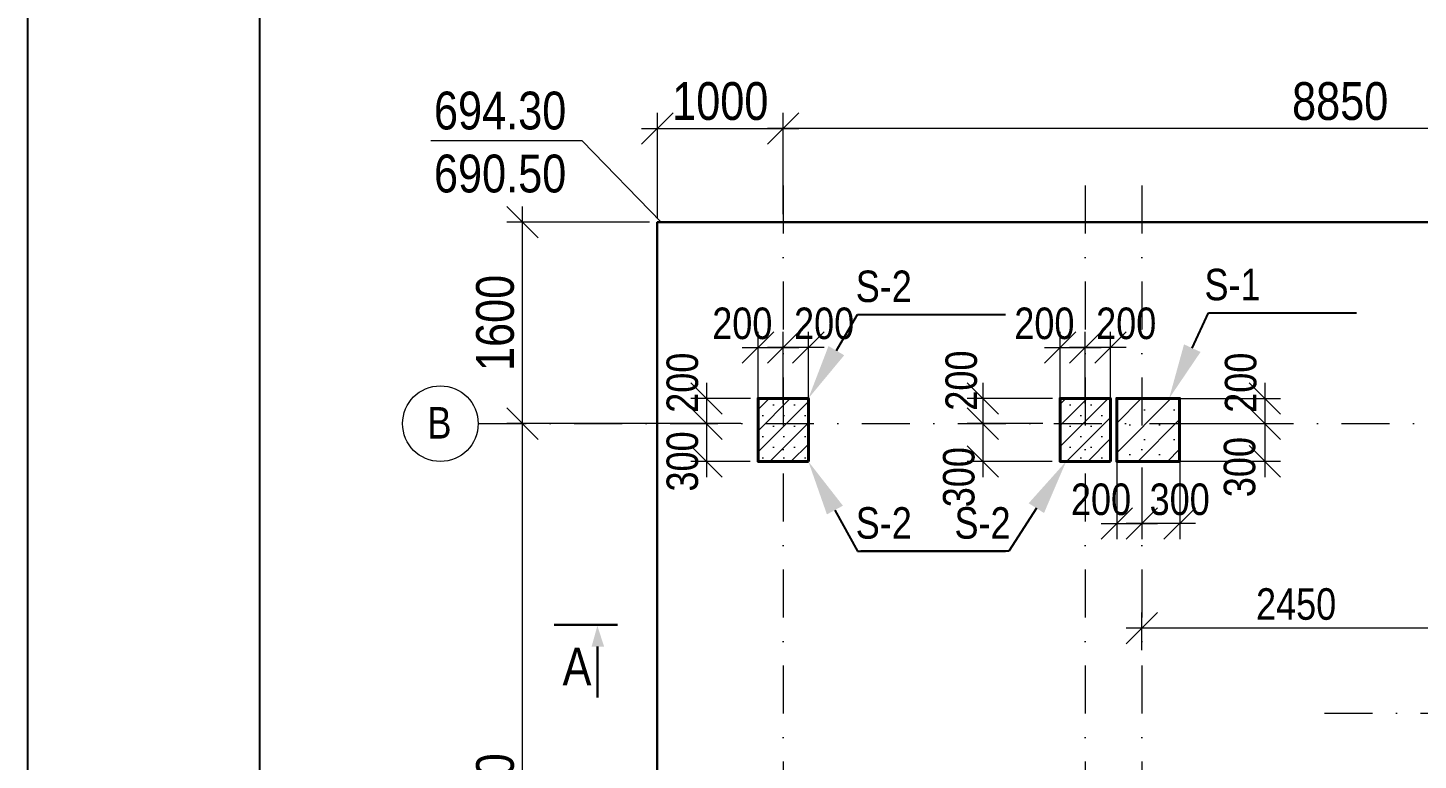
# Model space of a CAD drawing. Header units: millimetres. Extents: x -149347 to 251215, y -2929184 to -2541447.
# Drawn here: x -80363 to -69316, y -2563480 to -2557663 of the extents above; entities that cross this region are included whole.
import ezdxf
from ezdxf import colors
from ezdxf.entities.mleader import LeaderData, LeaderLine
from ezdxf.math import Vec2, Vec3

# ---------------------------------------------------------------- set-up
doc = ezdxf.new("R2010")
doc.units = ezdxf.units.MM
doc.linetypes.add('DASHDOTX2', pattern=[50.8, 25.4, -12.7, 0, -12.7])
for name, color, linetype, lineweight in [('kesik_Pen_No__1', 7, 'Continuous', 13), ('Калонлар', 2, 'Continuous', 40), ('Х - диварлар.', 31, 'Continuous', 25)]:
    doc.layers.add(name, color=color, linetype=linetype, lineweight=lineweight)
doc.styles.add('style1', font='A3TI(LA).TTF', dxfattribs={"height": 400})
doc.styles.add('style6', font='ARIALN.TTF', dxfattribs={"height": 300})
doc.dimstyles.new('DIM_100', dxfattribs={"dimscale": 100, "dimtxt": 250, "dimasz": 2.5, "dimexe": 1.25, "dimexo": 0.625, "dimtad": 1, "dimdec": 0, "dimtxsty": 'style1', "dimblk": 'OBLIQUE', "dimcen": 2.5, "dimdle": 1.25, "dimclrd": 251, "dimclre": 251, "dimaunit": 1, "dimadec": 3, "dimazin": 0, "dimtfac": 1, "dimtdec": 0, "dimtmove": 1, "dimatfit": 3, "dimfxl": 1.25, "dimlwd": 5, "dimlwe": 5, "dimarcsym": 0})
pattern_1 = [(45, (-636659.3, -4062.64), (-84.189901, 84.189901), []), (45, (-636575.11, -4062.64), (-84.189901, 84.189901), [0, -119.0625])]

# ---------------------------------------------------------------- blocks, each defined once
blk = doc.blocks.new('mekteb')
at = {"color": 0, "lineweight": 25}
blk.add_line((99643, -1849866), (99643, -1821466), dxfattribs=at)
at = {"color": 0, "lineweight": 25, "ltscale": 15}
blk.add_line((101643, -1849366), (101643, -1821966), dxfattribs=at)
blk = doc.blocks.new('_Oblique')
at = {"color": 0, "linetype": 'ByBlock', "lineweight": -2}
blk.add_line((-0.5, -0.5), (0.5, 0.5), dxfattribs=at)
blk = doc.blocks.new('*D131')
at = {"color": 251, "linetype": 'ByBlock', "lineweight": 5, "ltscale": 50, "transparency": 16777216}
blk.add_line((-70535, -2560482), (-70535, -2560932), dxfattribs=at)
at = {"color": 251, "lineweight": 5, "ltscale": 50, "transparency": 16777216}
for p, q in [((-71449, -2560607), (-70410, -2560607)), ((-71374, -2560807), (-70410, -2560807))]:
    blk.add_line(p, q, dxfattribs=at)
at = {"layer": 'Defpoints', "color": 0, "lineweight": 15, "ltscale": 50, "transparency": 16777216}
for p in [(-71511, -2560607), (-71436, -2560807), (-70535, -2560807)]:
    blk.add_point(p, dxfattribs=at)
at = {"color": 251, "lineweight": 5, "ltscale": 50, "transparency": 16777216, "xscale": 250, "yscale": 250, "zscale": 250}
for p, rotation in [((-70535, -2560607), 90), ((-70535, -2560807), 270)]:
    blk.add_blockref('_Oblique', p, dxfattribs=dict(at, rotation=rotation))
at = {"color": 0, "lineweight": 15, "ltscale": 50, "transparency": 16777216, "insert": (-70725, -2560482), "char_height": 300, "attachment_point": 5, "rotation": 90, "style": 'style6'}
blk.add_mtext('{\\H0.83333x;200}', dxfattribs=at)
blk = doc.blocks.new('*D132')
at = {"color": 251, "linetype": 'ByBlock', "lineweight": 5, "ltscale": 50, "transparency": 16777216}
blk.add_line((-70535, -2560682), (-70535, -2561231), dxfattribs=at)
at = {"color": 251, "lineweight": 5, "ltscale": 50, "transparency": 16777216}
for p, q in [((-71371, -2560807), (-70410, -2560807)), ((-71399, -2561106), (-70410, -2561106))]:
    blk.add_line(p, q, dxfattribs=at)
at = {"layer": 'Defpoints', "color": 0, "lineweight": 15, "ltscale": 50, "transparency": 16777216}
for p in [(-71433, -2560807), (-71461, -2561106), (-70535, -2561106)]:
    blk.add_point(p, dxfattribs=at)
at = {"color": 251, "lineweight": 5, "ltscale": 50, "transparency": 16777216, "xscale": 250, "yscale": 250, "zscale": 250}
for p, rotation in [((-70535, -2560807), 90), ((-70535, -2561106), 270)]:
    blk.add_blockref('_Oblique', p, dxfattribs=dict(at, rotation=rotation))
at = {"color": 0, "lineweight": 15, "ltscale": 50, "transparency": 16777216, "insert": (-70734, -2561152), "char_height": 300, "attachment_point": 5, "rotation": 90, "style": 'style6'}
blk.add_mtext('{\\H0.83333x;300}', dxfattribs=at)
blk = doc.blocks.new('*D133')
at = {"color": 251, "lineweight": 5, "ltscale": 50, "transparency": 16777216}
for p, q in [((-71711, -2561017), (-71711, -2561725)), ((-71511, -2561154), (-71511, -2561725))]:
    blk.add_line(p, q, dxfattribs=at)
at = {"color": 251, "linetype": 'ByBlock', "lineweight": 5, "ltscale": 50, "transparency": 16777216}
blk.add_line((-71836, -2561600), (-71386, -2561600), dxfattribs=at)
at = {"layer": 'Defpoints', "color": 0, "lineweight": 15, "ltscale": 50, "transparency": 16777216}
for p in [(-71711, -2560955), (-71511, -2561091), (-71511, -2561600)]:
    blk.add_point(p, dxfattribs=at)
at = {"color": 251, "lineweight": 5, "ltscale": 50, "transparency": 16777216, "xscale": 250, "yscale": 250, "zscale": 250, "rotation": 180}
blk.add_blockref('_Oblique', (-71711, -2561600), dxfattribs=at)
at = {"color": 251, "lineweight": 5, "ltscale": 50, "transparency": 16777216, "xscale": 250, "yscale": 250, "zscale": 250}
blk.add_blockref('_Oblique', (-71511, -2561600), dxfattribs=at)
at = {"color": 0, "lineweight": 15, "ltscale": 50, "transparency": 16777216, "insert": (-71836, -2561409), "char_height": 300, "attachment_point": 5, "style": 'style6'}
blk.add_mtext('{\\H0.83333x;200}', dxfattribs=at)
blk = doc.blocks.new('*D134')
at = {"color": 251, "lineweight": 5, "ltscale": 50, "transparency": 16777216}
for p, q in [((-71211, -2561017), (-71211, -2561725)), ((-71511, -2561154), (-71511, -2561725))]:
    blk.add_line(p, q, dxfattribs=at)
at = {"color": 251, "linetype": 'ByBlock', "lineweight": 5, "ltscale": 50, "transparency": 16777216}
blk.add_line((-71086, -2561600), (-71636, -2561600), dxfattribs=at)
at = {"layer": 'Defpoints', "color": 0, "lineweight": 15, "ltscale": 50, "transparency": 16777216}
for p in [(-71211, -2560955), (-71511, -2561091), (-71511, -2561600)]:
    blk.add_point(p, dxfattribs=at)
at = {"color": 251, "lineweight": 5, "ltscale": 50, "transparency": 16777216, "xscale": 250, "yscale": 250, "zscale": 250, "rotation": 180}
blk.add_blockref('_Oblique', (-71511, -2561600), dxfattribs=at)
at = {"color": 251, "lineweight": 5, "ltscale": 50, "transparency": 16777216, "xscale": 250, "yscale": 250, "zscale": 250}
blk.add_blockref('_Oblique', (-71211, -2561600), dxfattribs=at)
at = {"color": 0, "lineweight": 15, "ltscale": 50, "transparency": 16777216, "insert": (-71211, -2561409), "char_height": 300, "attachment_point": 5, "style": 'style6'}
blk.add_mtext('{\\H0.83333x;300}', dxfattribs=at)
blk = doc.blocks.new('*D141')
at = {"color": 251, "lineweight": 5, "ltscale": 50, "transparency": 16777216}
for p, q in [((-71511, -2562607), (-71511, -2562306)), ((-69061, -2562685), (-69061, -2562306))]:
    blk.add_line(p, q, dxfattribs=at)
at = {"color": 251, "linetype": 'ByBlock', "lineweight": 5, "ltscale": 50, "transparency": 16777216}
blk.add_line((-68936, -2562431), (-71636, -2562431), dxfattribs=at)
at = {"layer": 'Defpoints', "color": 0, "lineweight": 15, "ltscale": 50, "transparency": 16777216}
for p in [(-71511, -2562431), (-71511, -2562670), (-69061, -2562748)]:
    blk.add_point(p, dxfattribs=at)
at = {"color": 251, "lineweight": 5, "ltscale": 50, "transparency": 16777216, "xscale": 250, "yscale": 250, "zscale": 250, "rotation": 180}
blk.add_blockref('_Oblique', (-71511, -2562431), dxfattribs=at)
at = {"color": 251, "lineweight": 5, "ltscale": 50, "transparency": 16777216, "xscale": 250, "yscale": 250, "zscale": 250}
blk.add_blockref('_Oblique', (-69061, -2562431), dxfattribs=at)
at = {"color": 0, "lineweight": 15, "ltscale": 50, "transparency": 16777216, "insert": (-70286, -2562241), "char_height": 300, "attachment_point": 5, "style": 'style6'}
blk.add_mtext('{\\H0.83333x;2450}', dxfattribs=at)
blk = doc.blocks.new('*D106')
at = {"color": 251, "linetype": 'ByBlock', "lineweight": 5, "ltscale": 50, "transparency": 16777216}
blk.add_line((-72775, -2560482), (-72775, -2560932), dxfattribs=at)
at = {"color": 251, "lineweight": 5, "ltscale": 50, "transparency": 16777216}
for p, q in [((-72222, -2560607), (-72900, -2560607)), ((-72297, -2560807), (-72900, -2560807))]:
    blk.add_line(p, q, dxfattribs=at)
at = {"layer": 'Defpoints', "color": 0, "lineweight": 15, "ltscale": 50, "transparency": 16777216}
for p in [(-72159, -2560607), (-72775, -2560807), (-72235, -2560807)]:
    blk.add_point(p, dxfattribs=at)
at = {"color": 251, "lineweight": 5, "ltscale": 50, "transparency": 16777216, "xscale": 250, "yscale": 250, "zscale": 250}
for p, rotation in [((-72775, -2560607), 90), ((-72775, -2560807), 270)]:
    blk.add_blockref('_Oblique', p, dxfattribs=dict(at, rotation=rotation))
at = {"color": 0, "lineweight": 15, "ltscale": 50, "transparency": 16777216, "insert": (-72945, -2560465), "char_height": 300, "attachment_point": 5, "rotation": 90, "style": 'style6'}
blk.add_mtext('{\\H0.83333x;200}', dxfattribs=at)
blk = doc.blocks.new('*D107')
at = {"color": 251, "linetype": 'ByBlock', "lineweight": 5, "ltscale": 50, "transparency": 16777216}
blk.add_line((-72775, -2560682), (-72775, -2561232), dxfattribs=at)
at = {"color": 251, "lineweight": 5, "ltscale": 50, "transparency": 16777216}
for p, q in [((-72300, -2560807), (-72900, -2560807)), ((-72224, -2561107), (-72900, -2561107))]:
    blk.add_line(p, q, dxfattribs=at)
at = {"layer": 'Defpoints', "color": 0, "lineweight": 15, "ltscale": 50, "transparency": 16777216}
for p in [(-72237, -2560807), (-72775, -2561107), (-72161, -2561107)]:
    blk.add_point(p, dxfattribs=at)
at = {"color": 251, "lineweight": 5, "ltscale": 50, "transparency": 16777216, "xscale": 250, "yscale": 250, "zscale": 250}
for p, rotation in [((-72775, -2560807), 90), ((-72775, -2561107), 270)]:
    blk.add_blockref('_Oblique', p, dxfattribs=dict(at, rotation=rotation))
at = {"color": 0, "lineweight": 15, "ltscale": 50, "transparency": 16777216, "insert": (-72965, -2561232), "char_height": 300, "attachment_point": 5, "rotation": 90, "style": 'style6'}
blk.add_mtext('{\\H0.83333x;300}', dxfattribs=at)
blk = doc.blocks.new('*D108')
at = {"color": 251, "lineweight": 5, "ltscale": 50, "transparency": 16777216}
for p, q in [((-72161, -2560784), (-72161, -2560077)), ((-71961, -2560648), (-71961, -2560077))]:
    blk.add_line(p, q, dxfattribs=at)
at = {"color": 251, "linetype": 'ByBlock', "lineweight": 5, "ltscale": 50, "transparency": 16777216}
blk.add_line((-72286, -2560202), (-71836, -2560202), dxfattribs=at)
at = {"layer": 'Defpoints', "color": 0, "lineweight": 15, "ltscale": 50, "transparency": 16777216}
for p in [(-71961, -2560202), (-71961, -2560710), (-72161, -2560847)]:
    blk.add_point(p, dxfattribs=at)
at = {"color": 251, "lineweight": 5, "ltscale": 50, "transparency": 16777216, "xscale": 250, "yscale": 250, "zscale": 250, "rotation": 180}
blk.add_blockref('_Oblique', (-72161, -2560202), dxfattribs=at)
at = {"color": 251, "lineweight": 5, "ltscale": 50, "transparency": 16777216, "xscale": 250, "yscale": 250, "zscale": 250}
blk.add_blockref('_Oblique', (-71961, -2560202), dxfattribs=at)
at = {"color": 0, "lineweight": 15, "ltscale": 50, "transparency": 16777216, "insert": (-72286, -2560012), "char_height": 300, "attachment_point": 5, "style": 'style6'}
blk.add_mtext('{\\H0.83333x;200}', dxfattribs=at)
blk = doc.blocks.new('*D111')
at = {"color": 251, "lineweight": 5, "ltscale": 50, "transparency": 16777216}
for p, q in [((-71961, -2560648), (-71961, -2560077)), ((-71761, -2560784), (-71761, -2560077))]:
    blk.add_line(p, q, dxfattribs=at)
at = {"color": 251, "linetype": 'ByBlock', "lineweight": 5, "ltscale": 50, "transparency": 16777216}
blk.add_line((-71636, -2560202), (-72086, -2560202), dxfattribs=at)
at = {"layer": 'Defpoints', "color": 0, "lineweight": 15, "ltscale": 50, "transparency": 16777216}
for p in [(-71961, -2560202), (-71961, -2560710), (-71761, -2560847)]:
    blk.add_point(p, dxfattribs=at)
at = {"color": 251, "lineweight": 5, "ltscale": 50, "transparency": 16777216, "xscale": 250, "yscale": 250, "zscale": 250, "rotation": 180}
blk.add_blockref('_Oblique', (-71961, -2560202), dxfattribs=at)
at = {"color": 251, "lineweight": 5, "ltscale": 50, "transparency": 16777216, "xscale": 250, "yscale": 250, "zscale": 250}
blk.add_blockref('_Oblique', (-71761, -2560202), dxfattribs=at)
at = {"color": 0, "lineweight": 15, "ltscale": 50, "transparency": 16777216, "insert": (-71636, -2560012), "char_height": 300, "attachment_point": 5, "style": 'style6'}
blk.add_mtext('{\\H0.83333x;200}', dxfattribs=at)
blk = doc.blocks.new('*D93')
at = {"color": 251, "linetype": 'ByBlock', "lineweight": 5, "ltscale": 50, "transparency": 16777216}
blk.add_line((-74971, -2560482), (-74971, -2560932), dxfattribs=at)
at = {"color": 251, "lineweight": 5, "ltscale": 50, "transparency": 16777216}
for p, q in [((-74622, -2560607), (-75096, -2560607)), ((-74697, -2560807), (-75096, -2560807))]:
    blk.add_line(p, q, dxfattribs=at)
at = {"layer": 'Defpoints', "color": 0, "lineweight": 15, "ltscale": 50, "transparency": 16777216}
for p in [(-74559, -2560607), (-74971, -2560807), (-74635, -2560807)]:
    blk.add_point(p, dxfattribs=at)
at = {"color": 251, "lineweight": 5, "ltscale": 50, "transparency": 16777216, "xscale": 250, "yscale": 250, "zscale": 250}
for p, rotation in [((-74971, -2560607), 90), ((-74971, -2560807), 270)]:
    blk.add_blockref('_Oblique', p, dxfattribs=dict(at, rotation=rotation))
at = {"color": 0, "lineweight": 15, "ltscale": 50, "transparency": 16777216, "insert": (-75161, -2560482), "char_height": 300, "attachment_point": 5, "rotation": 90, "style": 'style6'}
blk.add_mtext('{\\H0.83333x;200}', dxfattribs=at)
blk = doc.blocks.new('*D94')
at = {"color": 251, "linetype": 'ByBlock', "lineweight": 5, "ltscale": 50, "transparency": 16777216}
blk.add_line((-74971, -2560682), (-74971, -2561232), dxfattribs=at)
at = {"color": 251, "lineweight": 5, "ltscale": 50, "transparency": 16777216}
for p, q in [((-74700, -2560807), (-75096, -2560807)), ((-74624, -2561107), (-75096, -2561107))]:
    blk.add_line(p, q, dxfattribs=at)
at = {"layer": 'Defpoints', "color": 0, "lineweight": 15, "ltscale": 50, "transparency": 16777216}
for p in [(-74637, -2560807), (-74971, -2561107), (-74561, -2561107)]:
    blk.add_point(p, dxfattribs=at)
at = {"color": 251, "lineweight": 5, "ltscale": 50, "transparency": 16777216, "xscale": 250, "yscale": 250, "zscale": 250}
for p, rotation in [((-74971, -2560807), 90), ((-74971, -2561107), 270)]:
    blk.add_blockref('_Oblique', p, dxfattribs=dict(at, rotation=rotation))
at = {"color": 0, "lineweight": 15, "ltscale": 50, "transparency": 16777216, "insert": (-75161, -2561107), "char_height": 300, "attachment_point": 5, "rotation": 90, "style": 'style6'}
blk.add_mtext('{\\H0.83333x;300}', dxfattribs=at)
blk = doc.blocks.new('*D95')
at = {"color": 251, "lineweight": 5, "ltscale": 50, "transparency": 16777216}
for p, q in [((-74561, -2560784), (-74561, -2560077)), ((-74361, -2560648), (-74361, -2560077))]:
    blk.add_line(p, q, dxfattribs=at)
at = {"color": 251, "linetype": 'ByBlock', "lineweight": 5, "ltscale": 50, "transparency": 16777216}
blk.add_line((-74686, -2560202), (-74236, -2560202), dxfattribs=at)
at = {"layer": 'Defpoints', "color": 0, "lineweight": 15, "ltscale": 50, "transparency": 16777216}
for p in [(-74361, -2560202), (-74361, -2560710), (-74561, -2560847)]:
    blk.add_point(p, dxfattribs=at)
at = {"color": 251, "lineweight": 5, "ltscale": 50, "transparency": 16777216, "xscale": 250, "yscale": 250, "zscale": 250, "rotation": 180}
blk.add_blockref('_Oblique', (-74561, -2560202), dxfattribs=at)
at = {"color": 251, "lineweight": 5, "ltscale": 50, "transparency": 16777216, "xscale": 250, "yscale": 250, "zscale": 250}
blk.add_blockref('_Oblique', (-74361, -2560202), dxfattribs=at)
at = {"color": 0, "lineweight": 15, "ltscale": 50, "transparency": 16777216, "insert": (-74686, -2560012), "char_height": 300, "attachment_point": 5, "style": 'style6'}
blk.add_mtext('{\\H0.83333x;200}', dxfattribs=at)
blk = doc.blocks.new('*D96')
at = {"color": 251, "lineweight": 5, "ltscale": 50, "transparency": 16777216}
for p, q in [((-74361, -2560648), (-74361, -2560077)), ((-74161, -2560784), (-74161, -2560077))]:
    blk.add_line(p, q, dxfattribs=at)
at = {"color": 251, "linetype": 'ByBlock', "lineweight": 5, "ltscale": 50, "transparency": 16777216}
blk.add_line((-74036, -2560202), (-74486, -2560202), dxfattribs=at)
at = {"layer": 'Defpoints', "color": 0, "lineweight": 15, "ltscale": 50, "transparency": 16777216}
for p in [(-74361, -2560202), (-74361, -2560710), (-74161, -2560847)]:
    blk.add_point(p, dxfattribs=at)
at = {"color": 251, "lineweight": 5, "ltscale": 50, "transparency": 16777216, "xscale": 250, "yscale": 250, "zscale": 250, "rotation": 180}
blk.add_blockref('_Oblique', (-74361, -2560202), dxfattribs=at)
at = {"color": 251, "lineweight": 5, "ltscale": 50, "transparency": 16777216, "xscale": 250, "yscale": 250, "zscale": 250}
blk.add_blockref('_Oblique', (-74161, -2560202), dxfattribs=at)
at = {"color": 0, "lineweight": 15, "ltscale": 50, "transparency": 16777216, "insert": (-74036, -2560012), "char_height": 300, "attachment_point": 5, "style": 'style6'}
blk.add_mtext('{\\H0.83333x;200}', dxfattribs=at)
blk = doc.blocks.new('*D142')
at = {"color": 251, "linetype": 'ByBlock', "lineweight": 5, "ltscale": 50, "transparency": 16777216}
blk.add_line((-76433, -2566932), (-76433, -2560682), dxfattribs=at)
at = {"color": 251, "lineweight": 5, "ltscale": 50, "transparency": 16777216}
for p, q in [((-75033, -2560807), (-76558, -2560807)), ((-75384, -2566807), (-76558, -2566807))]:
    blk.add_line(p, q, dxfattribs=at)
at = {"layer": 'Defpoints', "color": 0, "lineweight": 15, "ltscale": 50, "transparency": 16777216}
for p in [(-76433, -2560807), (-74971, -2560807), (-75322, -2566807)]:
    blk.add_point(p, dxfattribs=at)
at = {"color": 251, "lineweight": 5, "ltscale": 50, "transparency": 16777216, "xscale": 250, "yscale": 250, "zscale": 250}
for p, rotation in [((-76433, -2560807), 90), ((-76433, -2566807), 270)]:
    blk.add_blockref('_Oblique', p, dxfattribs=dict(at, rotation=rotation))
at = {"color": 0, "lineweight": 15, "ltscale": 50, "transparency": 16777216, "insert": (-76649, -2563807), "char_height": 300, "attachment_point": 5, "rotation": 90, "style": 'style6'}
blk.add_mtext('6000', dxfattribs=at)
blk = doc.blocks.new('*D143')
at = {"color": 251, "linetype": 'ByBlock', "lineweight": 5, "ltscale": 50, "transparency": 16777216}
blk.add_line((-76433, -2560932), (-76433, -2559082), dxfattribs=at)
at = {"color": 251, "lineweight": 5, "ltscale": 50, "transparency": 16777216}
for p, q in [((-75424, -2559207), (-76558, -2559207)), ((-75219, -2560807), (-76558, -2560807))]:
    blk.add_line(p, q, dxfattribs=at)
at = {"layer": 'Defpoints', "color": 0, "lineweight": 15, "ltscale": 50, "transparency": 16777216}
for p in [(-76433, -2559207), (-75361, -2559207), (-75157, -2560807)]:
    blk.add_point(p, dxfattribs=at)
at = {"color": 251, "lineweight": 5, "ltscale": 50, "transparency": 16777216, "xscale": 250, "yscale": 250, "zscale": 250}
for p, rotation in [((-76433, -2559207), 90), ((-76433, -2560807), 270)]:
    blk.add_blockref('_Oblique', p, dxfattribs=dict(at, rotation=rotation))
at = {"color": 0, "lineweight": 15, "ltscale": 50, "transparency": 16777216, "insert": (-76649, -2560007), "char_height": 300, "attachment_point": 5, "rotation": 90, "style": 'style6'}
blk.add_mtext('1600', dxfattribs=at)
blk = doc.blocks.new('*D145')
at = {"color": 251, "lineweight": 5, "ltscale": 50, "transparency": 16777216}
for p, q in [((-75361, -2559173), (-75361, -2558338)), ((-74361, -2559144), (-74361, -2558338))]:
    blk.add_line(p, q, dxfattribs=at)
at = {"color": 251, "linetype": 'ByBlock', "lineweight": 5, "ltscale": 50, "transparency": 16777216}
blk.add_line((-75486, -2558463), (-74236, -2558463), dxfattribs=at)
at = {"layer": 'Defpoints', "color": 0, "lineweight": 15, "ltscale": 50, "transparency": 16777216}
for p in [(-74361, -2558463), (-75361, -2559236), (-74361, -2559207)]:
    blk.add_point(p, dxfattribs=at)
at = {"color": 251, "lineweight": 5, "ltscale": 50, "transparency": 16777216, "xscale": 250, "yscale": 250, "zscale": 250, "rotation": 180}
blk.add_blockref('_Oblique', (-75361, -2558463), dxfattribs=at)
at = {"color": 251, "lineweight": 5, "ltscale": 50, "transparency": 16777216, "xscale": 250, "yscale": 250, "zscale": 250}
blk.add_blockref('_Oblique', (-74361, -2558463), dxfattribs=at)
at = {"color": 0, "lineweight": 15, "ltscale": 50, "transparency": 16777216, "insert": (-74861, -2558247), "char_height": 300, "attachment_point": 5, "style": 'style6'}
blk.add_mtext('1000', dxfattribs=at)
blk = doc.blocks.new('*D146')
at = {"color": 251, "lineweight": 5, "ltscale": 50, "transparency": 16777216}
for p, q in [((-74361, -2558854), (-74361, -2558338)), ((-65511, -2558875), (-65511, -2558338))]:
    blk.add_line(p, q, dxfattribs=at)
at = {"color": 251, "linetype": 'ByBlock', "lineweight": 5, "ltscale": 50, "transparency": 16777216}
blk.add_line((-65386, -2558463), (-74486, -2558463), dxfattribs=at)
at = {"layer": 'Defpoints', "color": 0, "lineweight": 15, "ltscale": 50, "transparency": 16777216}
for p in [(-74361, -2558463), (-74361, -2558917), (-65511, -2558937)]:
    blk.add_point(p, dxfattribs=at)
at = {"color": 251, "lineweight": 5, "ltscale": 50, "transparency": 16777216, "xscale": 250, "yscale": 250, "zscale": 250, "rotation": 180}
blk.add_blockref('_Oblique', (-74361, -2558463), dxfattribs=at)
at = {"color": 251, "lineweight": 5, "ltscale": 50, "transparency": 16777216, "xscale": 250, "yscale": 250, "zscale": 250}
blk.add_blockref('_Oblique', (-65511, -2558463), dxfattribs=at)
at = {"color": 0, "lineweight": 15, "ltscale": 50, "transparency": 16777216, "insert": (-69936, -2558247), "char_height": 300, "attachment_point": 5, "style": 'style6'}
blk.add_mtext('8850', dxfattribs=at)

msp = doc.modelspace()

# ---------------------------------------------------------------- hatches: boundary and pattern name
at = {"lineweight": 15, "ltscale": 50}
h = msp.add_hatch(dxfattribs=at)
h.set_pattern_fill('SACNCR', color=4, scale=50)
h.set_pattern_definition(pattern_1)
h.paths.add_polyline_path([(-74561.24411, -2561106.88073), (-74161.24411, -2561106.88073), (-74161.24411, -2560606.88073), (-74561.24411, -2560606.88073)])
h = msp.add_hatch(dxfattribs=at)
h.set_pattern_fill('SACNCR', color=4, scale=50)
h.set_pattern_definition(pattern_1)
h.paths.add_polyline_path([(-72161.24411, -2561106.88073), (-71761.24411, -2561106.88073), (-71761.24411, -2560606.88073), (-72161.24411, -2560606.88073)])
h = msp.add_hatch(dxfattribs=at)
h.set_pattern_fill('SACNCR', color=4, scale=70)
h.set_pattern_definition([(45, (-870031.24, 21035.38), (-117.865862, 117.865862), []), (45, (-869913.38, 21035.38), (-117.865862, 117.865862), [0, -166.6875])])
h.paths.add_polyline_path([(-71711.24411, -2561106.88073), (-71211.24411, -2561106.88073), (-71211.24411, -2560606.88073), (-71711.24411, -2560606.88073)])

# ---------------------------------------------------------------- linework, layer by layer
at = {"color": 1, "linetype": 'DASHDOTX2', "lineweight": 13, "ltscale": 15}
for p, q in [((-74361.24411, -2558916.88073), (-74361.24411, -2569516.03021)), ((-71961.24411, -2558916.88073), (-71961.24411, -2569357.65178)), ((-71511.24411, -2558916.88073), (-71511.24411, -2569513.19695)), ((-76784.37542, -2560806.88073), (-62757.92178, -2560806.88073))]:
    msp.add_line(p, q, dxfattribs=at)
at = {"color": 1, "lineweight": 15, "ltscale": 15}
for p, q in [((-74161.24411, -2561056.88073), (-74161.24411, -2560556.88073)), ((-71761.24411, -2561056.88073), (-71761.24411, -2560556.88073))]:
    msp.add_line(p, q, dxfattribs=at)
at = {"lineweight": 30}
for p, q in [((-76180.22497, -2562405.6239), (-75678.80812, -2562405.6239)), ((-75837.2473, -2562577.55405), (-75837.2473, -2562982.61038))]:
    msp.add_line(p, q, dxfattribs=at)
at = {"color": 3, "lineweight": 30, "ltscale": 15}
msp.add_lwpolyline([(-63911.24411, -2568406.88073), (-75361.24411, -2568406.88073), (-75361.24411, -2559206.88073), (-63911.24411, -2559206.88073)], close=True, dxfattribs=at)
at = {"color": 1, "linetype": 'DASHDOTX2', "lineweight": 13, "ltscale": 15}
msp.add_lwpolyline([(-70059.18942, -2563106.88073), (-68050.45219, -2563106.88073)], dxfattribs=at)
at = {"color": 231, "lineweight": 15, "ltscale": 50}
msp.add_circle((-77084.78051, -2560806.88073), 300.40509, dxfattribs=at)
at = {"lineweight": 30}
msp.add_solid([(-75784.13383, -2562577.55405), (-75837.2473, -2562412.17905), (-75883.19197, -2562577.55405)], dxfattribs=at)
at = {"layer": 'kesik_Pen_No__1', "ltscale": 30}
for p, q in [((-75957.16247, -2558561.45818), (-77160.80939, -2558561.45818)), ((-75331.24411, -2559206.88073), (-75957.16247, -2558561.45818))]:
    msp.add_line(p, q, dxfattribs=at)
at = {"layer": 'Калонлар', "color": 3}
for points in [[(-74161.24411, -2561106.88073), (-74161.24411, -2560606.88073), (-74561.24411, -2560606.88073), (-74561.24411, -2561106.88073)], [(-71761.24411, -2561106.88073), (-71761.24411, -2560606.88073), (-72161.24411, -2560606.88073), (-72161.24411, -2561106.88073)]]:
    msp.add_lwpolyline(points, close=True, dxfattribs=at)
at = {"layer": 'Калонлар', "color": 1}
msp.add_lwpolyline([(-71211.24411, -2561106.88073), (-71211.24411, -2560606.88073), (-71711.24411, -2560606.88073), (-71711.24411, -2561106.88073)], close=True, dxfattribs=at)

# ---------------------------------------------------------------- block references
at = {"lineweight": 15, "xscale": 0.921676330974804, "yscale": 0.921676330974804, "zscale": 0.921676330974804}
msp.add_blockref('mekteb', (-172201.35833, -874519.4486), dxfattribs=at)

# ---------------------------------------------------------------- texts
at = {"color": 231, "lineweight": 15, "ltscale": 50, "insert": (-76996.57533, -2560925.32151), "char_height": 250, "attachment_point": 9, "style": 'style6'}
msp.add_mtext_dynamic_manual_height_columns('{\\fArial Narrow|b0|i0|c238|p34;B}', width=157.5516269, gutter_width=12.5, heights=[0], dxfattribs=at)
at = {"lineweight": 9, "insert": (-75884.8078, -2562585.30975), "char_height": 300, "width": 5396.4038597, "attachment_point": 3, "style": 'style6'}
msp.add_mtext(' {\\fArial Narrow|b0|i0|c238|p34;A}', dxfattribs=at)
at = {"layer": 'Х - диварлар.', "insert": (-76084.5468, -2558974.67481), "char_height": 300, "attachment_point": 9, "style": 'style6'}
msp.add_mtext('{\\fArial Narrow|b0|i0|c238|p34;694.30\\P690.50}', dxfattribs=at)

# ---------------------------------------------------------------- dimensions: what is measured, and where the dimension line sits
at = {"color": 231, "lineweight": 15, "ltscale": 50}
for base, p1, p2, angle, picture, middle in [((-74361.24411, -2558463.07782), (-75361.24411, -2559235.97415), (-74361.24411, -2559206.88073), 180, '*D145', (-74861.24411, -2558247.40593)), ((-74361.24411, -2558463.07782), (-65511.24411, -2558937.32301), (-74361.24411, -2558916.88073), 180, '*D146', (-69936.24411, -2558247.40593)), ((-76433.18648, -2559206.88073), (-75156.56185, -2560806.88073), (-75361.24411, -2559206.88073), 90, '*D143', (-76648.85838, -2560006.88073)), ((-76433.18648, -2560806.88073), (-75321.5859, -2566806.88073), (-74970.5959, -2560806.88073), 90, '*D142', (-76648.85838, -2563806.88073))]:
    dim = msp.add_linear_dim(base=base, p1=p1, p2=p2, angle=angle, dimstyle='DIM_100', override={"dimtxsty": 'style6'}, dxfattribs=at)
    dim.commit()
    dim.dimension.update_dxf_attribs({"geometry": picture, "text_midpoint": middle})
for base, p1, p2, angle, picture, middle in [((-74361.24411, -2560202.05744), (-74561.24411, -2560846.88073), (-74361.24411, -2560710.48537), 0, '*D95', (-74686.24411, -2560202.05744)), ((-74361.24411, -2560202.05744), (-74161.24411, -2560846.88073), (-74361.24411, -2560710.48537), 180, '*D96', (-74036.24411, -2560202.05744)), ((-71961.24411, -2560202.05744), (-72161.24411, -2560846.88073), (-71961.24411, -2560710.48537), 0, '*D108', (-72286.24411, -2560202.05744)), ((-71961.24411, -2560202.05744), (-71761.24411, -2560846.88073), (-71961.24411, -2560710.48537), 180, '*D111', (-71636.24411, -2560202.05744)), ((-74970.5959, -2560806.88073), (-74559.46194, -2560606.88073), (-74634.64928, -2560806.88073), 90, '*D93', (-74970.5959, -2560481.88073)), ((-72775.27815, -2560806.88073), (-72159.46194, -2560606.88073), (-72234.64928, -2560806.88073), 90, '*D106', (-72754.88141, -2560464.99611)), ((-70534.62556, -2560806.88073), (-71511.24411, -2560606.88073), (-71436.05677, -2560806.88073), 90, '*D131', (-70534.62556, -2560481.88073)), ((-74970.5959, -2561106.88073), (-74637.40509, -2560806.88073), (-74561.24411, -2561106.88073), 90, '*D94', (-74970.5959, -2561106.88073)), ((-72775.27815, -2561106.88073), (-72237.40509, -2560806.88073), (-72161.24411, -2561106.88073), 90, '*D107', (-72775.27815, -2561231.88073)), ((-70534.62556, -2561106.4445), (-71433.30096, -2560806.88073), (-71461.24411, -2561106.4445), 90, '*D132', (-70543.83138, -2561151.94269)), ((-71511.24411, -2561599.59168), (-71711.24411, -2560954.76839), (-71511.24411, -2561091.16374), 0, '*D133', (-71836.24411, -2561599.59168)), ((-71511.24411, -2561599.59168), (-71211.24411, -2560954.76839), (-71511.24411, -2561091.16374), 180, '*D134', (-71211.24411, -2561599.59168))]:
    dim = msp.add_linear_dim(base=base, p1=p1, p2=p2, angle=angle, text='{\\H0.83333x;<>}', dimstyle='DIM_100', override={"dimtxsty": 'style6'}, dxfattribs=at)
    dim.commit()
    dim.dimension.update_dxf_attribs({"geometry": picture, "text_midpoint": middle, "dimtype": 160})
dim = msp.add_linear_dim(base=(-71511.24411, -2562431.14649), p1=(-69061.24411, -2562747.71693), p2=(-71511.24411, -2562669.97228), angle=0, text='{\\H0.83333x;<>}', dimstyle='DIM_100', override={"dimtxsty": 'style6'}, dxfattribs=at)
dim.commit()
dim.dimension.update_dxf_attribs({"geometry": '*D141', "text_midpoint": (-70286.24411, -2562241.00376)})

# ---------------------------------------------------------------- leaders
at = {"color": 3, "linetype": 'ByBlock', "lineweight": 9}
ml = msp.add_multileader_mtext('Standard', dxfattribs=at)
ml.set_content('{\\fArial Narrow|b0|i0|c238|p34;\\H0.83333x;\\C256;S-2\\H1.2x;      }', color=3, style='style6')
ml.set_leader_properties()
ml.build(insert=Vec2(0, 0))
ml.multileader.update_dxf_attribs({"text_left_attachment_type": 6, "text_right_attachment_type": 6, "dogleg_length": 0.36, "arrow_head_size": 440})
ctx = ml.context
ctx.base_point, ctx.char_height, ctx.arrow_head_size, ctx.landing_gap_size, ctx.plane_origin = Vec3(-73770.96223, -2559941.24207), 300, 440, 0.198, Vec3(-65645.29617, -2566756.79516)
ctx.left_attachment, ctx.right_attachment, ctx.text_align_type = 6, 6, 1
notes = []
notes.append((ctx, [(1, (1, 1, 0), (-73771.32223, -2559941.24207), (1, 0), 0.36, [(0, [(-74161.24411, -2560606.88073)], 0, [])])]))
ctx.mtext.insert, ctx.mtext.alignment, ctx.mtext.flow_direction = Vec3(-73562.03383, -2559591.24227), 2, 5
ml = msp.add_multileader_mtext('Standard', dxfattribs=at)
ml.set_content('{\\fArial Narrow|b0|i0|c238|p34;\\H0.83333x;\\C256;S-1\\H1.2x;      }', color=3, style='style6')
ml.set_leader_properties()
ml.build(insert=Vec2(0, 0))
ml.multileader.update_dxf_attribs({"text_left_attachment_type": 6, "text_right_attachment_type": 6, "dogleg_length": 0.36, "arrow_head_size": 440})
ctx = ml.context
ctx.base_point, ctx.char_height, ctx.arrow_head_size, ctx.landing_gap_size, ctx.plane_origin = Vec3(-70981.20883, -2559927.06562), 300, 440, 0.198, Vec3(-62525.38931, -2555987.50803)
ctx.left_attachment, ctx.right_attachment, ctx.text_align_type = 6, 6, 1
notes.append((ctx, [(1, (1, 1, 0), (-70981.56883, -2559927.06562), (1, 0), 0.36, [(0, [(-71295.12734, -2560606.88073)], 0, [])])]))
ctx.mtext.insert, ctx.mtext.alignment, ctx.mtext.flow_direction = Vec3(-70791.20941, -2559577.06582), 2, 5
ml = msp.add_multileader_mtext('Standard', dxfattribs=at)
ml.set_content('{\\fArial Narrow|b0|i0|c238|p34;\\H0.83333x;\\C256;S-2\\H1.2x;      }', color=3, style='style6')
ml.set_leader_properties()
ml.build(insert=Vec2(0, 0))
ml.multileader.update_dxf_attribs({"text_left_attachment_type": 6, "text_right_attachment_type": 6, "dogleg_length": 0.36, "arrow_head_size": 440})
ctx = ml.context
ctx.base_point, ctx.char_height, ctx.arrow_head_size, ctx.landing_gap_size, ctx.plane_origin = Vec3(-73770.96223, -2561820.41428), 300, 440, 0.198, Vec3(-65645.29617, -2554956.96629)
ctx.left_attachment, ctx.right_attachment, ctx.text_align_type = 6, 6, 1
notes.append((ctx, [(1, (1, 1, 0), (-73771.32223, -2561820.41428), (1, 0), 0.36, [(0, [(-74161.24411, -2561106.88073)], 0, [])])]))
ctx.mtext.insert, ctx.mtext.alignment, ctx.mtext.flow_direction = Vec3(-73562.03383, -2561470.41448), 2, 5
ml = msp.add_multileader_mtext('Standard', dxfattribs=at)
ml.set_content('{\\fArial Narrow|b0|i0|c238|p34;\\H0.83333x;\\C256;S-2\\H1.2x;      }', color=3, style='style6')
ml.set_leader_properties()
ml.build(insert=Vec2(0, 0))
ml.multileader.update_dxf_attribs({"text_left_attachment_type": 6, "text_right_attachment_type": 6, "dogleg_length": 0.36, "arrow_head_size": 440})
ctx = ml.context
ctx.base_point, ctx.char_height, ctx.arrow_head_size, ctx.landing_gap_size, ctx.plane_origin = Vec3(-72986.39284, -2561820.41428), 300, 440, 0.198, Vec3(-64839.10624, -2555038.90192)
ctx.left_attachment, ctx.right_attachment, ctx.text_align_type = 6, 6, 1
notes.append((ctx, [(0, (1, 1, 0), (-72568.17603, -2561820.41428), (-1, 0), 0.36, [(0, [(-72113.18648, -2561106.88073)], 0, [])])]))
ctx.mtext.insert, ctx.mtext.alignment, ctx.mtext.flow_direction = Vec3(-72777.46444, -2561470.41448), 2, 5
for ctx, leaders in notes:
    for number, flags, end, landing, length, lines in leaders:
        leader = LeaderData()
        leader.index, (leader.has_last_leader_line, leader.has_dogleg_vector, leader.attachment_direction) = number, flags
        leader.last_leader_point, leader.dogleg_vector, leader.dogleg_length = Vec3(end), Vec3(landing), length
        for number, points, colour, breaks in lines:
            line = LeaderLine()
            line.index, line.vertices, line.color, line.breaks = number, Vec3.list(points), colors.encode_raw_color(colour), breaks
            leader.lines.append(line)
        ctx.leaders.append(leader)

doc.saveas('drawing.dxf')
